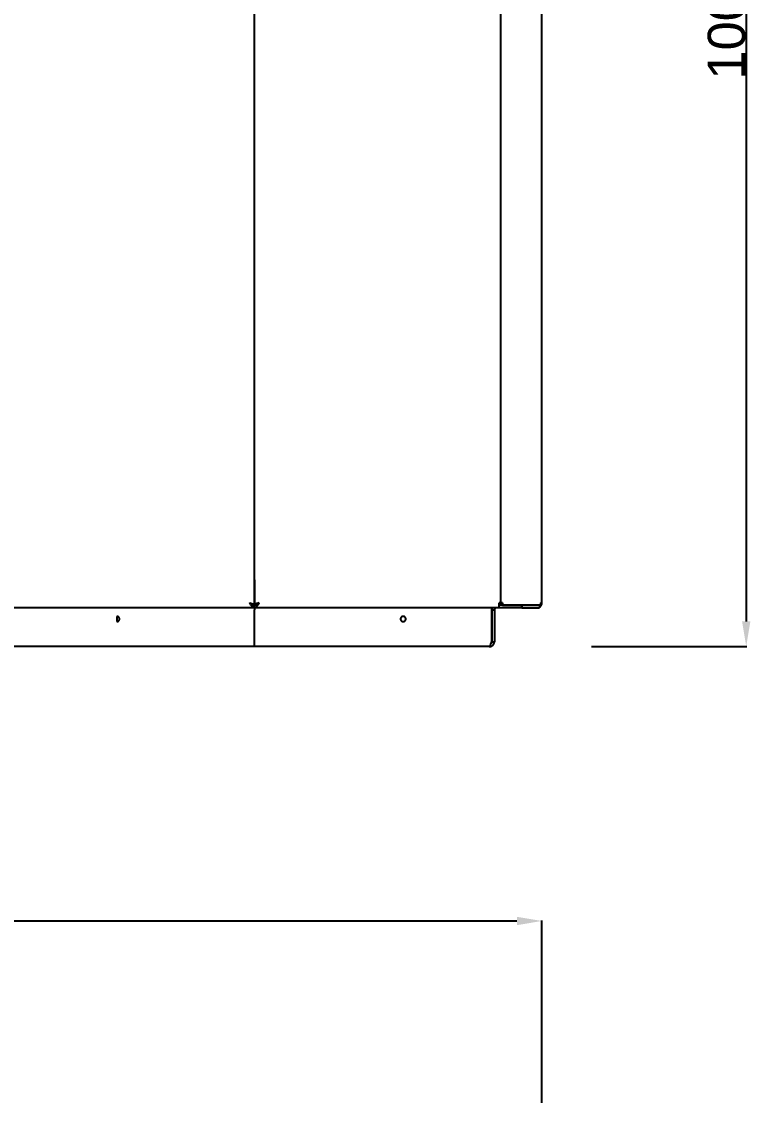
# Model space of a CAD drawing. Header units: millimetres. Extents: x -1421 to 3505, y -683 to 2759.
# Drawn here: x 1639 to 2223, y 1028 to 1894 of the extents above; entities that cross this region are included whole.
import ezdxf

# ---------------------------------------------------------------- set-up
doc = ezdxf.new("R2010")
doc.units = ezdxf.units.MM
doc.header["$MEASUREMENT"] = 0
doc.layers.add('Domyślny', color=7, linetype='Continuous', true_color=0x000000)
doc.layers.add('Utwórz2D linie widoczne', color=7, linetype='Continuous', true_color=0x000000)
doc.styles.add('Arial', font='arial.ttf')
doc.dimstyles.new('Domyślny', dxfattribs={"dimtxt": 30, "dimasz": 20, "dimexe": 0.5, "dimexo": 0.5, "dimgap": 0.25, "dimtad": 1, "dimtoh": 1, "dimdec": 0, "dimzin": 1, "dimdsep": 46, "dimtxsty": 'Arial', "dimcen": 0.5, "dimazin": 0, "dimtfac": 1, "dimtdec": 4, "dimtix": 1, "dimtmove": 1, "dimatfit": 3, "dimfxl": 0, "dimtolj": 1, "dimtzin": 1, "dimarcsym": 0})

# ---------------------------------------------------------------- blocks, each defined once
blk = doc.blocks.new('*D1')
at = {"layer": 'Defpoints', "color": 0}
for p in [(2055.63, 1174.26), (1055.63, 1028.4), (2055.63, 1028.4)]:
    blk.add_point(p, dxfattribs=at)
at = {"layer": 'Domyślny', "color": 0, "lineweight": -2}
for p, q in [((1055.63, 1028.9), (1055.63, 1174.76)), ((1075.63, 1174.26), (2035.63, 1174.26)), ((2055.63, 1028.9), (2055.63, 1174.76))]:
    blk.add_line(p, q, dxfattribs=at)
at = {"layer": 'Domyślny', "color": 0}
for points in [[(1075.63, 1177.59), (1075.63, 1170.92), (1055.63, 1174.26)], [(2035.63, 1170.92), (2035.63, 1177.59), (2055.63, 1174.26)]]:
    blk.add_solid(points, dxfattribs=at)
at = {"layer": 'Domyślny', "color": 0, "insert": (1555.63, 1189.82), "char_height": 30, "attachment_point": 5, "style": 'Arial'}
blk.add_mtext('\\A1;1000', dxfattribs=at)
blk = doc.blocks.new('*D3')
at = {"layer": 'Defpoints', "color": 0}
for p in [(2094.79, 2393.8), (2094.79, 1393.8), (2219.06, 1393.8)]:
    blk.add_point(p, dxfattribs=at)
at = {"layer": 'Domyślny', "color": 0, "lineweight": -2}
for p, q in [((2095.29, 2393.8), (2219.56, 2393.8)), ((2219.06, 2373.8), (2219.06, 1413.8)), ((2095.29, 1393.8), (2219.56, 1393.8))]:
    blk.add_line(p, q, dxfattribs=at)
at = {"layer": 'Domyślny', "color": 0}
for points in [[(2222.39, 2373.8), (2215.73, 2373.8), (2219.06, 2393.8)], [(2215.73, 1413.8), (2222.39, 1413.8), (2219.06, 1393.8)]]:
    blk.add_solid(points, dxfattribs=at)
at = {"layer": 'Domyślny', "color": 0, "insert": (2203.5, 1893.8), "char_height": 30, "attachment_point": 5, "rotation": 90, "style": 'Arial'}
blk.add_mtext('\\A1;1000', dxfattribs=at)

msp = doc.modelspace()

# ---------------------------------------------------------------- linework, layer by layer
at = {"layer": 'Domyślny'}
msp.add_line((2022.8, 1428.6), (2022.8, 2390), dxfattribs=at)
at = {"layer": 'Utwórz2D linie widoczne'}
for p, q in [((1825.63, 1793.8), (1825.63, 2335.8)), ((2055.63, 1793.8), (2055.63, 2335.8)), ((1825.63, 1427.12), (1825.63, 1793.8)), ((2055.63, 1428.6), (2055.63, 1793.8)), ((1825.63, 1447.05), (1825.63, 1427.12)), ((1822.81, 1427.1), (1821.83, 1428.6)), ((1822, 1428.52), (1821.83, 1428.6)), ((1821.83, 1428.6), (1823.69, 1428.11)), ((1822.17, 1428.44), (1822, 1428.52)), ((1822.33, 1428.35), (1822.17, 1428.44)), ((1822.49, 1428.25), (1822.33, 1428.35)), ((1822.65, 1428.15), (1822.49, 1428.25)), ((1822.8, 1428.05), (1822.65, 1428.15)), ((1822.95, 1427.94), (1822.8, 1428.05)), ((1823.1, 1427.82), (1822.95, 1427.94)), ((1823.24, 1427.7), (1823.1, 1427.82)), ((1823.38, 1427.58), (1823.24, 1427.7)), ((1823.51, 1427.45), (1823.38, 1427.58)), ((1823.69, 1428.11), (1823.99, 1428.02)), ((1823.99, 1428.02), (1824.3, 1427.92)), ((1824.3, 1427.92), (1824.53, 1427.84)), ((1824.53, 1427.84), (1824.77, 1427.76)), ((1824.77, 1427.76), (1824.86, 1427.72)), ((1824.86, 1427.72), (1824.96, 1427.68)), ((1824.96, 1427.68), (1825.05, 1427.63)), ((1825.05, 1427.63), (1825.14, 1427.59)), ((1825.14, 1427.59), (1825.22, 1427.55)), ((1825.22, 1427.55), (1825.25, 1427.53)), ((1825.25, 1427.53), (1825.29, 1427.51)), ((1825.29, 1427.51), (1825.32, 1427.49)), ((1825.32, 1427.49), (1825.35, 1427.47)), ((1825.35, 1427.47), (1825.39, 1427.44)), ((1825.9, 1427.47), (1825.87, 1427.44)), ((1825.94, 1427.49), (1825.9, 1427.47)), ((1825.97, 1427.51), (1825.94, 1427.49)), ((1826.01, 1427.53), (1825.97, 1427.51)), ((1826.04, 1427.55), (1826.01, 1427.53)), ((1826.11, 1427.59), (1826.04, 1427.55)), ((1826.21, 1427.63), (1826.11, 1427.59)), ((1826.3, 1427.68), (1826.21, 1427.63)), ((1826.4, 1427.72), (1826.3, 1427.68)), ((1826.49, 1427.76), (1826.4, 1427.72)), ((1826.73, 1427.84), (1826.49, 1427.76)), ((1826.96, 1427.92), (1826.73, 1427.84)), ((1827.27, 1428.02), (1826.96, 1427.92)), ((1827.57, 1428.11), (1827.27, 1428.02)), ((1829.43, 1428.6), (1827.57, 1428.11)), ((1827.97, 1427.58), (1827.75, 1427.45)), ((1827.88, 1427.58), (1827.75, 1427.45)), ((1828.02, 1427.7), (1827.88, 1427.58)), ((1828.19, 1427.72), (1827.97, 1427.58)), ((1828.16, 1427.82), (1828.02, 1427.7)), ((1828.31, 1427.94), (1828.16, 1427.82)), ((1828.46, 1427.9), (1828.19, 1427.72)), ((1828.46, 1428.05), (1828.31, 1427.94)), ((1828.61, 1428.15), (1828.46, 1428.05)), ((1828.72, 1428.08), (1828.46, 1427.9)), ((1828.48, 1427.15), (1829.43, 1428.6)), ((1828.77, 1428.25), (1828.61, 1428.15)), ((1829.43, 1428.6), (1828.72, 1428.08)), ((1828.93, 1428.35), (1828.77, 1428.25)), ((1829.09, 1428.44), (1828.93, 1428.35)), ((1829.26, 1428.52), (1829.09, 1428.44)), ((1829.43, 1428.6), (1829.26, 1428.52)), ((2024.21, 1428.6), (2021.53, 1428.6)), ((2021.53, 1424.8), (2021.53, 1428.6)), ((2022.63, 1427.1), (2022.63, 1428.6)), ((2022.8, 1426.9), (2022.8, 1428.6)), ((2024.21, 1428.6), (2024.21, 1426.9)), ((2054.51, 1428.6), (2054.51, 1426.9)), ((2054.51, 1428.6), (2055.62, 1428.6)), ((2055.45, 1427.45), (2055.48, 1427.57)), ((2055.48, 1427.57), (2055.52, 1427.7)), ((2055.52, 1427.7), (2055.55, 1427.83)), ((2055.55, 1427.83), (2055.57, 1427.95)), ((2055.57, 1427.95), (2055.59, 1428.08)), ((2055.59, 1428.08), (2055.61, 1428.21)), ((2055.61, 1428.21), (2055.62, 1428.34)), ((2055.62, 1428.47), (2055.63, 1428.6)), ((2055.62, 1428.34), (2055.62, 1428.47)), ((1715.63, 1424.8), (1555.63, 1424.8)), ((1825.57, 1424.8), (1715.63, 1424.8)), ((1822.81, 1427.1), (1823.14, 1426.65)), ((1823.33, 1426.38), (1823.14, 1426.65)), ((1823.54, 1426.13), (1823.33, 1426.38)), ((1823.51, 1427.45), (1823.63, 1427.37)), ((1823.76, 1425.88), (1823.54, 1426.13)), ((1823.63, 1427.37), (1823.75, 1427.31)), ((1823.75, 1427.31), (1823.88, 1427.24)), ((1823.76, 1425.88), (1823.87, 1425.77)), ((1823.87, 1425.77), (1823.98, 1425.65)), ((1823.88, 1427.24), (1824, 1427.18)), ((1823.98, 1425.65), (1824.09, 1425.55)), ((1824, 1427.18), (1824.13, 1427.13)), ((1824.09, 1425.55), (1824.2, 1425.44)), ((1824.13, 1427.13), (1824.26, 1427.07)), ((1824.28, 1425.37), (1824.2, 1425.44)), ((1824.21, 1427.1), (1825.63, 1427.1)), ((1824.26, 1427.07), (1824.39, 1427.03)), ((1824.36, 1425.31), (1824.28, 1425.37)), ((1824.45, 1425.24), (1824.36, 1425.31)), ((1824.39, 1427.03), (1824.53, 1426.98)), ((1824.53, 1425.18), (1824.45, 1425.24)), ((1824.53, 1426.98), (1824.66, 1426.94)), ((1824.62, 1425.13), (1824.53, 1425.18)), ((1824.71, 1425.07), (1824.62, 1425.13)), ((1824.66, 1426.94), (1824.8, 1426.91)), ((1824.71, 1425.07), (1824.77, 1425.04)), ((1824.77, 1425.04), (1824.83, 1425)), ((1824.8, 1426.91), (1824.93, 1426.88)), ((1824.83, 1425), (1824.89, 1424.97)), ((1824.89, 1424.97), (1824.96, 1424.95)), ((1824.93, 1426.88), (1825.07, 1426.86)), ((1824.96, 1424.95), (1825.02, 1424.92)), ((1825.02, 1424.92), (1825.09, 1424.89)), ((1825.07, 1426.86), (1825.21, 1426.83)), ((1825.09, 1424.89), (1825.15, 1424.87)), ((1825.21, 1424.86), (1825.15, 1424.87)), ((1825.21, 1426.83), (1825.35, 1426.82)), ((1825.26, 1424.84), (1825.21, 1424.86)), ((1825.31, 1424.83), (1825.26, 1424.84)), ((1825.36, 1424.82), (1825.31, 1424.83)), ((1825.35, 1426.82), (1825.49, 1426.81)), ((1825.42, 1424.81), (1825.36, 1424.82)), ((1825.39, 1427.44), (1825.42, 1427.42)), ((1825.42, 1427.42), (1825.44, 1427.4)), ((1825.47, 1424.81), (1825.42, 1424.81)), ((1825.44, 1427.4), (1825.47, 1427.38)), ((1825.47, 1427.38), (1825.48, 1427.37)), ((1825.52, 1424.8), (1825.47, 1424.81)), ((1825.48, 1427.37), (1825.49, 1427.36)), ((1825.49, 1427.36), (1825.5, 1427.35)), ((1825.49, 1426.81), (1825.63, 1426.8)), ((1825.5, 1427.35), (1825.52, 1427.33)), ((1825.52, 1427.33), (1825.52, 1427.33)), ((1825.52, 1427.33), (1825.53, 1427.32)), ((1825.58, 1424.8), (1825.52, 1424.8)), ((1825.53, 1427.32), (1825.54, 1427.31)), ((1825.54, 1427.31), (1825.55, 1427.3)), ((1825.55, 1427.3), (1825.56, 1427.29)), ((1825.56, 1427.29), (1825.56, 1427.28)), ((1825.56, 1427.28), (1825.57, 1427.27)), ((1825.57, 1427.27), (1825.58, 1427.26)), ((1825.58, 1427.26), (1825.58, 1427.25)), ((1825.58, 1427.25), (1825.59, 1427.24)), ((1825.63, 1424.8), (1825.58, 1424.8)), ((1825.59, 1427.24), (1825.59, 1427.23)), ((1825.59, 1427.23), (1825.6, 1427.22)), ((1825.6, 1427.22), (1825.6, 1427.21)), ((1825.6, 1427.21), (1825.6, 1427.21)), ((1825.6, 1427.21), (1825.61, 1427.2)), ((1825.61, 1427.2), (1825.61, 1427.2)), ((1825.61, 1427.2), (1825.61, 1427.19)), ((1825.61, 1427.19), (1825.61, 1427.19)), ((1825.61, 1427.19), (1825.62, 1427.18)), ((1825.62, 1427.18), (1825.62, 1427.17)), ((1825.62, 1427.17), (1825.62, 1427.17)), ((1825.62, 1427.17), (1825.62, 1427.17)), ((1825.62, 1427.17), (1825.62, 1427.16)), ((1825.62, 1427.16), (1825.62, 1427.16)), ((1825.62, 1427.16), (1825.62, 1427.15)), ((1825.62, 1427.15), (1825.62, 1427.15)), ((1825.62, 1427.15), (1825.63, 1427.14)), ((1825.64, 1427.16), (1825.63, 1427.15)), ((1825.63, 1427.15), (1825.63, 1427.15)), ((1825.63, 1427.15), (1825.63, 1427.14)), ((1825.63, 1427.14), (1825.63, 1427.14)), ((1825.63, 1427.14), (1825.63, 1427.13)), ((1825.63, 1427.14), (1825.63, 1427.14)), ((1825.63, 1427.14), (1825.63, 1427.13)), ((1825.63, 1427.13), (1825.63, 1427.13)), ((1825.63, 1427.13), (1825.63, 1427.12)), ((1825.63, 1427.13), (1825.63, 1427.13)), ((1825.63, 1427.13), (1825.63, 1427.12)), ((1825.63, 1427.12), (1825.63, 1427.12)), ((1825.63, 1427.12), (1825.63, 1427.11)), ((1825.63, 1427.12), (1825.63, 1427.12)), ((1825.63, 1427.12), (1825.63, 1427.11)), ((1825.63, 1427.11), (1825.63, 1427.11)), ((1825.63, 1427.11), (1825.63, 1427.1)), ((1825.63, 1427.11), (1825.63, 1427.11)), ((1825.63, 1427.11), (1825.63, 1427.1)), ((1827.05, 1427.1), (1825.63, 1427.1)), ((1825.63, 1427.1), (1825.63, 1427.1)), ((1825.63, 1427.1), (1825.63, 1427.1)), ((1825.63, 1424.8), (1825.63, 1426.8)), ((1825.73, 1426.8), (1825.63, 1426.8)), ((1825.63, 1424.8), (1825.68, 1424.8)), ((1825.63, 1424.8), (1825.63, 1423)), ((1825.63, 1397.6), (1825.63, 1423)), ((1825.65, 1427.19), (1825.64, 1427.19)), ((1825.64, 1427.19), (1825.64, 1427.18)), ((1825.64, 1427.18), (1825.64, 1427.17)), ((1825.64, 1427.17), (1825.64, 1427.17)), ((1825.64, 1427.17), (1825.64, 1427.17)), ((1825.64, 1427.17), (1825.64, 1427.16)), ((1825.64, 1427.16), (1825.64, 1427.16)), ((1825.66, 1427.21), (1825.65, 1427.21)), ((1825.65, 1427.21), (1825.65, 1427.2)), ((1825.65, 1427.2), (1825.65, 1427.2)), ((1825.65, 1427.2), (1825.65, 1427.19)), ((1825.67, 1427.24), (1825.66, 1427.23)), ((1825.66, 1427.23), (1825.66, 1427.22)), ((1825.66, 1427.22), (1825.66, 1427.21)), ((1825.68, 1427.25), (1825.67, 1427.24)), ((1825.69, 1427.27), (1825.68, 1427.26)), ((1825.68, 1427.26), (1825.68, 1427.25)), ((1825.68, 1424.8), (1825.74, 1424.8)), ((1825.7, 1427.28), (1825.69, 1427.27)), ((2021.53, 1424.8), (1825.69, 1424.8)), ((1825.71, 1427.3), (1825.7, 1427.29)), ((1825.7, 1427.29), (1825.7, 1427.28)), ((1825.72, 1427.31), (1825.71, 1427.3)), ((1825.73, 1427.32), (1825.72, 1427.31)), ((1825.74, 1427.33), (1825.73, 1427.33)), ((1825.73, 1427.33), (1825.73, 1427.32)), ((1825.83, 1426.81), (1825.73, 1426.8)), ((1825.75, 1427.35), (1825.74, 1427.33)), ((1825.74, 1424.8), (1825.79, 1424.81)), ((1825.77, 1427.36), (1825.75, 1427.35)), ((1825.78, 1427.37), (1825.77, 1427.36)), ((1825.79, 1427.38), (1825.78, 1427.37)), ((1825.81, 1427.4), (1825.79, 1427.38)), ((1825.79, 1424.81), (1825.84, 1424.81)), ((1825.84, 1427.42), (1825.81, 1427.4)), ((1825.93, 1426.81), (1825.83, 1426.81)), ((1825.87, 1427.44), (1825.84, 1427.42)), ((1825.84, 1424.81), (1825.9, 1424.82)), ((1825.9, 1424.82), (1825.95, 1424.83)), ((1826.04, 1426.83), (1825.93, 1426.81)), ((1825.95, 1424.83), (1826, 1424.84)), ((1826, 1424.84), (1826.05, 1424.86)), ((1826.14, 1426.84), (1826.04, 1426.83)), ((1826.05, 1424.86), (1826.1, 1424.87)), ((1826.1, 1424.87), (1826.17, 1424.9)), ((1826.24, 1426.86), (1826.14, 1426.84)), ((1826.17, 1424.9), (1826.24, 1424.92)), ((1826.34, 1426.88), (1826.24, 1426.86)), ((1826.24, 1424.92), (1826.31, 1424.95)), ((1826.31, 1424.95), (1826.38, 1424.98)), ((1826.44, 1426.9), (1826.34, 1426.88)), ((1826.38, 1424.98), (1826.45, 1425.02)), ((1826.55, 1426.93), (1826.44, 1426.9)), ((1826.45, 1425.02), (1826.51, 1425.05)), ((1826.51, 1425.05), (1826.58, 1425.09)), ((1826.66, 1426.96), (1826.55, 1426.93)), ((1826.58, 1425.09), (1826.66, 1425.14)), ((1826.76, 1426.99), (1826.66, 1426.96)), ((1826.66, 1425.14), (1826.74, 1425.2)), ((1826.74, 1425.2), (1826.82, 1425.25)), ((1826.87, 1427.03), (1826.76, 1426.99)), ((1826.82, 1425.25), (1826.9, 1425.31)), ((1826.98, 1427.07), (1826.87, 1427.03)), ((1826.9, 1425.31), (1826.98, 1425.38)), ((1827.08, 1427.12), (1826.98, 1427.07)), ((1826.98, 1425.38), (1827.05, 1425.44)), ((1827.05, 1425.44), (1827.18, 1425.55)), ((1827.19, 1427.16), (1827.08, 1427.12)), ((1827.18, 1425.55), (1827.3, 1425.67)), ((1827.29, 1427.21), (1827.19, 1427.16)), ((1827.41, 1427.27), (1827.29, 1427.21)), ((1827.3, 1425.67), (1827.42, 1425.79)), ((1827.52, 1427.32), (1827.41, 1427.27)), ((1827.42, 1425.79), (1827.53, 1425.91)), ((1827.64, 1427.39), (1827.52, 1427.32)), ((1827.53, 1425.91), (1827.73, 1426.15)), ((1827.75, 1427.45), (1827.64, 1427.39)), ((1827.73, 1426.15), (1827.93, 1426.39)), ((1827.93, 1426.39), (1828.12, 1426.65)), ((1828.12, 1426.65), (1828.3, 1426.89)), ((1828.3, 1426.89), (1828.48, 1427.15)), ((2015.34, 1424.8), (2015.34, 1423)), ((2015.34, 1423), (2015.41, 1423)), ((2015.41, 1423), (2015.41, 1397.6)), ((2015.63, 1423.25), (2015.64, 1423.37)), ((2015.63, 1423.12), (2015.63, 1423.25)), ((2015.63, 1423), (2015.63, 1423.12)), ((2015.63, 1423), (2015.63, 1397.6)), ((2015.63, 1423), (2017.63, 1423)), ((2015.64, 1423.37), (2015.66, 1423.5)), ((2015.66, 1423.5), (2015.68, 1423.62)), ((2015.68, 1423.62), (2015.7, 1423.74)), ((2015.7, 1423.74), (2015.73, 1423.87)), ((2015.73, 1423.87), (2015.76, 1423.99)), ((2015.76, 1423.99), (2015.79, 1424.11)), ((2015.79, 1424.11), (2015.83, 1424.23)), ((2015.83, 1424.23), (2015.87, 1424.35)), ((2015.87, 1424.35), (2015.92, 1424.46)), ((2015.92, 1424.46), (2015.97, 1424.58)), ((2015.97, 1424.58), (2016.02, 1424.69)), ((2016.02, 1424.69), (2016.08, 1424.8)), ((2017.64, 1423.18), (2017.63, 1423.12)), ((2017.63, 1423.12), (2017.63, 1423.06)), ((2017.63, 1423.06), (2017.63, 1423)), ((2017.63, 1423), (2017.63, 1397.6)), ((2017.65, 1423.31), (2017.64, 1423.24)), ((2017.64, 1423.24), (2017.64, 1423.18)), ((2017.66, 1423.37), (2017.65, 1423.31)), ((2017.68, 1423.43), (2017.66, 1423.37)), ((2017.69, 1423.49), (2017.68, 1423.43)), ((2017.71, 1423.54), (2017.69, 1423.49)), ((2017.73, 1423.6), (2017.71, 1423.54)), ((2017.75, 1423.66), (2017.73, 1423.6)), ((2017.77, 1423.72), (2017.75, 1423.66)), ((2017.8, 1423.77), (2017.77, 1423.72)), ((2017.83, 1423.83), (2017.8, 1423.77)), ((2017.86, 1423.88), (2017.83, 1423.83)), ((2017.89, 1423.93), (2017.86, 1423.88)), ((2017.92, 1423.99), (2017.89, 1423.93)), ((2017.96, 1424.04), (2017.92, 1423.99)), ((2017.99, 1424.09), (2017.96, 1424.04)), ((2018.03, 1424.14), (2017.99, 1424.09)), ((2018.07, 1424.18), (2018.03, 1424.14)), ((2018.11, 1424.23), (2018.07, 1424.18)), ((2018.15, 1424.27), (2018.11, 1424.23)), ((2018.2, 1424.32), (2018.15, 1424.27)), ((2018.24, 1424.36), (2018.2, 1424.32)), ((2018.29, 1424.4), (2018.24, 1424.36)), ((2018.34, 1424.43), (2018.29, 1424.4)), ((2018.39, 1424.47), (2018.34, 1424.43)), ((2018.44, 1424.5), (2018.39, 1424.47)), ((2018.49, 1424.54), (2018.44, 1424.5)), ((2018.54, 1424.57), (2018.49, 1424.54)), ((2018.6, 1424.6), (2018.54, 1424.57)), ((2018.65, 1424.63), (2018.6, 1424.6)), ((2018.71, 1424.65), (2018.65, 1424.63)), ((2018.77, 1424.67), (2018.71, 1424.65)), ((2018.82, 1424.7), (2018.77, 1424.67)), ((2018.88, 1424.72), (2018.82, 1424.7)), ((2018.94, 1424.73), (2018.88, 1424.72)), ((2019, 1424.75), (2018.94, 1424.73)), ((2019.06, 1424.76), (2019, 1424.75)), ((2019.12, 1424.77), (2019.06, 1424.76)), ((2019.18, 1424.78), (2019.12, 1424.77)), ((2019.24, 1424.79), (2019.18, 1424.78)), ((2019.3, 1424.8), (2019.24, 1424.79)), ((2019.36, 1424.8), (2019.3, 1424.8)), ((2019.43, 1424.8), (2019.36, 1424.8)), ((2022.63, 1427.1), (2021.53, 1427.1)), ((2022.8, 1426.8), (2021.53, 1426.8)), ((2022.8, 1424.8), (2021.53, 1424.8)), ((2022.8, 1427.1), (2022.63, 1427.1)), ((2024.21, 1426.9), (2022.8, 1426.9)), ((2025.63, 1426.8), (2022.8, 1426.8)), ((2025.63, 1424.8), (2022.8, 1424.8)), ((2024.21, 1426.9), (2039.36, 1426.9)), ((2039.22, 1426.8), (2025.63, 1426.8)), ((2039.22, 1424.8), (2025.63, 1424.8)), ((2039.22, 1426.8), (2039.22, 1424.8)), ((2039.22, 1426.8), (2039.5, 1426.8)), ((2039.5, 1424.8), (2039.22, 1424.8)), ((2054.51, 1426.9), (2039.36, 1426.9)), ((2039.5, 1426.8), (2039.5, 1424.8)), ((2039.5, 1426.8), (2053.1, 1426.8)), ((2039.5, 1424.8), (2053.1, 1424.8)), ((2051.89, 1426.8), (2051.83, 1426.8)), ((2051.95, 1426.8), (2051.89, 1426.8)), ((2052.01, 1426.81), (2051.95, 1426.8)), ((2052.07, 1426.82), (2052.01, 1426.81)), ((2052.13, 1426.82), (2052.07, 1426.82)), ((2052.19, 1426.84), (2052.13, 1426.82)), ((2052.24, 1426.85), (2052.19, 1426.84)), ((2052.3, 1426.86), (2052.24, 1426.85)), ((2052.36, 1426.88), (2052.3, 1426.86)), ((2052.42, 1426.9), (2052.36, 1426.88)), ((2053.1, 1426.8), (2053.68, 1426.8)), ((2053.1, 1424.8), (2053.68, 1424.8)), ((2053.68, 1426.8), (2053.68, 1424.8)), ((2053.68, 1425.29), (2053.8, 1425.35)), ((2053.8, 1425.35), (2053.91, 1425.42)), ((2053.91, 1425.42), (2054.01, 1425.49)), ((2054.01, 1425.49), (2054.12, 1425.57)), ((2054.12, 1425.57), (2054.22, 1425.65)), ((2054.22, 1425.65), (2054.32, 1425.73)), ((2054.32, 1425.73), (2054.42, 1425.82)), ((2054.42, 1425.82), (2054.51, 1425.91)), ((2054.51, 1425.91), (2054.6, 1426)), ((2054.6, 1426), (2054.69, 1426.1)), ((2054.69, 1426.1), (2054.77, 1426.2)), ((2054.77, 1426.2), (2054.85, 1426.3)), ((2054.85, 1426.3), (2054.93, 1426.41)), ((2054.93, 1426.41), (2055, 1426.51)), ((2055, 1426.51), (2055.07, 1426.62)), ((2055.07, 1426.62), (2055.14, 1426.74)), ((2055.14, 1426.74), (2055.2, 1426.85)), ((2055.2, 1426.85), (2055.26, 1426.97)), ((2055.26, 1426.97), (2055.31, 1427.08)), ((2055.31, 1427.08), (2055.36, 1427.2)), ((2055.36, 1427.2), (2055.41, 1427.33)), ((2055.41, 1427.33), (2055.45, 1427.45)), ((1715.63, 1417.9), (1715.63, 1413.7)), ((1715.7, 1417.9), (1715.63, 1417.9)), ((1715.63, 1413.7), (1715.7, 1413.7)), ((1715.77, 1417.89), (1715.7, 1417.9)), ((1715.7, 1413.7), (1715.77, 1413.7)), ((1715.84, 1417.89), (1715.77, 1417.89)), ((1715.77, 1413.7), (1715.84, 1413.71)), ((1715.92, 1417.88), (1715.84, 1417.89)), ((1715.84, 1413.71), (1715.92, 1413.72)), ((1715.99, 1417.87), (1715.92, 1417.88)), ((1715.92, 1413.72), (1715.99, 1413.73)), ((1716.06, 1417.86), (1715.99, 1417.87)), ((1715.99, 1413.73), (1716.06, 1413.74)), ((1716.13, 1417.84), (1716.06, 1417.86)), ((1716.06, 1413.74), (1716.13, 1413.76)), ((1716.2, 1417.82), (1716.13, 1417.84)), ((1716.13, 1413.76), (1716.2, 1413.78)), ((1716.26, 1417.8), (1716.2, 1417.82)), ((1716.2, 1413.78), (1716.26, 1413.8)), ((1716.33, 1417.78), (1716.26, 1417.8)), ((1716.26, 1413.8), (1716.33, 1413.82)), ((1716.4, 1417.75), (1716.33, 1417.78)), ((1716.33, 1413.82), (1716.4, 1413.85)), ((1716.47, 1417.73), (1716.4, 1417.75)), ((1716.4, 1413.85), (1716.47, 1413.87)), ((1716.53, 1417.7), (1716.47, 1417.73)), ((1716.47, 1413.87), (1716.53, 1413.9)), ((1716.6, 1417.66), (1716.53, 1417.7)), ((1716.53, 1413.9), (1716.6, 1413.94)), ((1716.66, 1417.63), (1716.6, 1417.66)), ((1716.6, 1413.94), (1716.66, 1413.97)), ((1716.72, 1417.59), (1716.66, 1417.63)), ((1716.66, 1413.97), (1716.72, 1414.01)), ((1716.78, 1417.56), (1716.72, 1417.59)), ((1716.72, 1414.01), (1716.78, 1414.04)), ((1716.84, 1417.52), (1716.78, 1417.56)), ((1716.78, 1414.04), (1716.84, 1414.08)), ((1716.9, 1417.47), (1716.84, 1417.52)), ((1716.84, 1414.08), (1716.9, 1414.13)), ((1716.95, 1417.43), (1716.9, 1417.47)), ((1716.9, 1414.13), (1716.95, 1414.17)), ((1717.01, 1417.38), (1716.95, 1417.43)), ((1716.95, 1414.17), (1717.01, 1414.22)), ((1717.06, 1417.33), (1717.01, 1417.38)), ((1717.01, 1414.22), (1717.06, 1414.26)), ((1717.11, 1417.28), (1717.06, 1417.33)), ((1717.06, 1414.26), (1717.11, 1414.31)), ((1717.16, 1417.23), (1717.11, 1417.28)), ((1717.11, 1414.31), (1717.16, 1414.37)), ((1717.21, 1417.18), (1717.16, 1417.23)), ((1717.16, 1414.37), (1717.21, 1414.42)), ((1717.26, 1417.13), (1717.21, 1417.18)), ((1717.21, 1414.42), (1717.26, 1414.47)), ((1717.3, 1417.07), (1717.26, 1417.13)), ((1717.26, 1414.47), (1717.3, 1414.53)), ((1717.34, 1417.01), (1717.3, 1417.07)), ((1717.3, 1414.53), (1717.34, 1414.59)), ((1717.39, 1416.95), (1717.34, 1417.01)), ((1717.34, 1414.59), (1717.39, 1414.65)), ((1717.42, 1416.89), (1717.39, 1416.95)), ((1717.39, 1414.65), (1717.42, 1414.71)), ((1717.46, 1416.83), (1717.42, 1416.89)), ((1717.42, 1414.71), (1717.46, 1414.77)), ((1717.49, 1416.77), (1717.46, 1416.83)), ((1717.46, 1414.77), (1717.49, 1414.83)), ((1717.53, 1416.7), (1717.49, 1416.77)), ((1717.49, 1414.83), (1717.53, 1414.9)), ((1717.56, 1416.64), (1717.53, 1416.7)), ((1717.53, 1414.9), (1717.56, 1414.96)), ((1717.58, 1416.57), (1717.56, 1416.64)), ((1717.56, 1414.96), (1717.58, 1415.03)), ((1717.61, 1416.5), (1717.58, 1416.57)), ((1717.58, 1415.03), (1717.61, 1415.1)), ((1717.63, 1416.44), (1717.61, 1416.5)), ((1717.61, 1415.1), (1717.63, 1415.16)), ((1717.65, 1416.37), (1717.63, 1416.44)), ((1717.63, 1415.16), (1717.65, 1415.23)), ((1717.67, 1416.3), (1717.65, 1416.37)), ((1717.65, 1415.23), (1717.67, 1415.3)), ((1717.69, 1416.23), (1717.67, 1416.3)), ((1717.67, 1415.3), (1717.69, 1415.37)), ((1717.7, 1416.16), (1717.69, 1416.23)), ((1717.69, 1415.37), (1717.7, 1415.44)), ((1717.71, 1416.09), (1717.7, 1416.16)), ((1717.7, 1415.44), (1717.71, 1415.51)), ((1717.72, 1416.01), (1717.71, 1416.09)), ((1717.71, 1415.51), (1717.72, 1415.58)), ((1717.72, 1415.94), (1717.72, 1416.01)), ((1717.73, 1415.87), (1717.72, 1415.94)), ((1717.72, 1415.66), (1717.73, 1415.73)), ((1717.72, 1415.58), (1717.72, 1415.66)), ((1717.73, 1415.8), (1717.73, 1415.87)), ((1717.73, 1415.73), (1717.73, 1415.8)), ((1942.54, 1416.02), (1942.53, 1415.94)), ((1942.53, 1415.94), (1942.53, 1415.87)), ((1942.53, 1415.87), (1942.53, 1415.8)), ((1942.53, 1415.8), (1942.53, 1415.73)), ((1942.53, 1415.73), (1942.53, 1415.65)), ((1942.53, 1415.65), (1942.54, 1415.58)), ((1942.55, 1416.09), (1942.54, 1416.02)), ((1942.54, 1415.58), (1942.55, 1415.51)), ((1942.56, 1416.16), (1942.55, 1416.09)), ((1942.55, 1415.51), (1942.56, 1415.44)), ((1942.57, 1416.23), (1942.56, 1416.16)), ((1942.56, 1415.44), (1942.57, 1415.37)), ((1942.59, 1416.3), (1942.57, 1416.23)), ((1942.57, 1415.37), (1942.59, 1415.3)), ((1942.61, 1416.37), (1942.59, 1416.3)), ((1942.59, 1415.3), (1942.61, 1415.23)), ((1942.63, 1416.44), (1942.61, 1416.37)), ((1942.61, 1415.23), (1942.63, 1415.16)), ((1942.65, 1416.51), (1942.63, 1416.44)), ((1942.63, 1415.16), (1942.65, 1415.09)), ((1942.68, 1416.58), (1942.65, 1416.51)), ((1942.65, 1415.09), (1942.68, 1415.02)), ((1942.71, 1416.65), (1942.68, 1416.58)), ((1942.68, 1415.02), (1942.71, 1414.95)), ((1942.74, 1416.71), (1942.71, 1416.65)), ((1942.71, 1414.95), (1942.74, 1414.89)), ((1942.77, 1416.78), (1942.74, 1416.71)), ((1942.74, 1414.89), (1942.77, 1414.82)), ((1942.8, 1416.84), (1942.77, 1416.78)), ((1942.77, 1414.82), (1942.8, 1414.76)), ((1942.84, 1416.9), (1942.8, 1416.84)), ((1942.8, 1414.76), (1942.84, 1414.7)), ((1942.88, 1416.96), (1942.84, 1416.9)), ((1942.84, 1414.7), (1942.88, 1414.64)), ((1942.92, 1417.02), (1942.88, 1416.96)), ((1942.88, 1414.64), (1942.92, 1414.58)), ((1942.96, 1417.08), (1942.92, 1417.02)), ((1942.92, 1414.58), (1942.96, 1414.52)), ((1943.01, 1417.14), (1942.96, 1417.08)), ((1942.96, 1414.52), (1943.01, 1414.46)), ((1943.06, 1417.19), (1943.01, 1417.14)), ((1943.01, 1414.46), (1943.06, 1414.41)), ((1943.11, 1417.25), (1943.06, 1417.19)), ((1943.06, 1414.41), (1943.11, 1414.35)), ((1943.16, 1417.3), (1943.11, 1417.25)), ((1943.11, 1414.35), (1943.16, 1414.3)), ((1943.21, 1417.35), (1943.16, 1417.3)), ((1943.16, 1414.3), (1943.21, 1414.25)), ((1943.26, 1417.4), (1943.21, 1417.35)), ((1943.21, 1414.25), (1943.26, 1414.2)), ((1943.32, 1417.44), (1943.26, 1417.4)), ((1943.26, 1414.2), (1943.32, 1414.16)), ((1943.38, 1417.49), (1943.32, 1417.44)), ((1943.32, 1414.16), (1943.38, 1414.11)), ((1943.44, 1417.53), (1943.38, 1417.49)), ((1943.38, 1414.11), (1943.44, 1414.07)), ((1943.5, 1417.57), (1943.44, 1417.53)), ((1943.44, 1414.07), (1943.5, 1414.03)), ((1943.56, 1417.61), (1943.5, 1417.57)), ((1943.5, 1414.03), (1943.56, 1413.99)), ((1943.62, 1417.64), (1943.56, 1417.61)), ((1943.56, 1413.99), (1943.62, 1413.96)), ((1943.69, 1417.68), (1943.62, 1417.64)), ((1943.62, 1413.96), (1943.69, 1413.92)), ((1943.75, 1417.71), (1943.69, 1417.68)), ((1943.69, 1413.92), (1943.75, 1413.89)), ((1943.82, 1417.74), (1943.75, 1417.71)), ((1943.75, 1413.89), (1943.82, 1413.86)), ((1943.88, 1417.76), (1943.82, 1417.74)), ((1943.82, 1413.86), (1943.88, 1413.84)), ((1943.95, 1417.79), (1943.88, 1417.76)), ((1943.88, 1413.84), (1943.95, 1413.81)), ((1944.02, 1417.81), (1943.95, 1417.79)), ((1943.95, 1413.81), (1944.02, 1413.79)), ((1944.09, 1417.83), (1944.02, 1417.81)), ((1944.02, 1413.79), (1944.09, 1413.77)), ((1944.16, 1417.85), (1944.09, 1417.83)), ((1944.09, 1413.77), (1944.16, 1413.75)), ((1944.23, 1417.86), (1944.16, 1417.85)), ((1944.16, 1413.75), (1944.23, 1413.74)), ((1944.3, 1417.87), (1944.23, 1417.86)), ((1944.23, 1413.74), (1944.3, 1413.73)), ((1944.38, 1417.88), (1944.3, 1417.87)), ((1944.3, 1413.73), (1944.38, 1413.72)), ((1944.45, 1417.89), (1944.38, 1417.88)), ((1944.38, 1413.72), (1944.45, 1413.71)), ((1944.52, 1417.9), (1944.45, 1417.89)), ((1944.45, 1413.71), (1944.52, 1413.7)), ((1944.59, 1417.9), (1944.52, 1417.9)), ((1944.52, 1413.7), (1944.59, 1413.7)), ((1944.67, 1417.9), (1944.59, 1417.9)), ((1944.59, 1413.7), (1944.67, 1413.7)), ((1944.74, 1417.9), (1944.67, 1417.9)), ((1944.67, 1413.7), (1944.74, 1413.7)), ((1944.81, 1417.89), (1944.74, 1417.9)), ((1944.74, 1413.7), (1944.81, 1413.71)), ((1944.88, 1417.88), (1944.81, 1417.89)), ((1944.81, 1413.71), (1944.88, 1413.72)), ((1944.95, 1417.87), (1944.88, 1417.88)), ((1944.88, 1413.72), (1944.95, 1413.73)), ((1945.03, 1417.86), (1944.95, 1417.87)), ((1944.95, 1413.73), (1945.03, 1413.74)), ((1945.1, 1417.85), (1945.03, 1417.86)), ((1945.03, 1413.74), (1945.1, 1413.75)), ((1945.17, 1417.83), (1945.1, 1417.85)), ((1945.1, 1413.75), (1945.17, 1413.77)), ((1945.24, 1417.81), (1945.17, 1417.83)), ((1945.17, 1413.77), (1945.24, 1413.79)), ((1945.28, 1417.8), (1945.21, 1417.82)), ((1945.21, 1413.78), (1945.28, 1413.8)), ((1945.31, 1417.79), (1945.24, 1417.81)), ((1945.24, 1413.79), (1945.31, 1413.81)), ((1945.35, 1417.77), (1945.28, 1417.8)), ((1945.28, 1413.8), (1945.35, 1413.83)), ((1945.37, 1417.76), (1945.31, 1417.79)), ((1945.31, 1413.81), (1945.37, 1413.84)), ((1945.41, 1417.75), (1945.35, 1417.77)), ((1945.35, 1413.83), (1945.41, 1413.85)), ((1945.44, 1417.74), (1945.37, 1417.76)), ((1945.37, 1413.84), (1945.44, 1413.86)), ((1945.48, 1417.72), (1945.41, 1417.75)), ((1945.41, 1413.85), (1945.48, 1413.88)), ((1945.51, 1417.71), (1945.44, 1417.74)), ((1945.44, 1413.86), (1945.51, 1413.89)), ((1945.55, 1417.69), (1945.48, 1417.72)), ((1945.48, 1413.88), (1945.55, 1413.91)), ((1945.57, 1417.68), (1945.51, 1417.71)), ((1945.51, 1413.89), (1945.57, 1413.92)), ((1945.61, 1417.65), (1945.55, 1417.69)), ((1945.55, 1413.91), (1945.61, 1413.95)), ((1945.64, 1417.64), (1945.57, 1417.68)), ((1945.57, 1413.92), (1945.64, 1413.96)), ((1945.68, 1417.62), (1945.61, 1417.65)), ((1945.61, 1413.95), (1945.68, 1413.98)), ((1945.7, 1417.61), (1945.64, 1417.64)), ((1945.64, 1413.96), (1945.7, 1413.99)), ((1945.74, 1417.58), (1945.68, 1417.62)), ((1945.68, 1413.98), (1945.74, 1414.02)), ((1945.76, 1417.57), (1945.7, 1417.61)), ((1945.7, 1413.99), (1945.76, 1414.03)), ((1945.8, 1417.54), (1945.74, 1417.58)), ((1945.74, 1414.02), (1945.8, 1414.06)), ((1945.82, 1417.53), (1945.76, 1417.57)), ((1945.76, 1414.03), (1945.82, 1414.07)), ((1945.86, 1417.5), (1945.8, 1417.54)), ((1945.8, 1414.06), (1945.86, 1414.1)), ((1945.88, 1417.49), (1945.82, 1417.53)), ((1945.82, 1414.07), (1945.88, 1414.11)), ((1945.92, 1417.45), (1945.86, 1417.5)), ((1945.86, 1414.1), (1945.92, 1414.15)), ((1945.94, 1417.44), (1945.88, 1417.49)), ((1945.88, 1414.11), (1945.94, 1414.16)), ((1945.98, 1417.41), (1945.92, 1417.45)), ((1945.92, 1414.15), (1945.98, 1414.19)), ((1945.99, 1417.4), (1945.94, 1417.44)), ((1945.94, 1414.16), (1945.99, 1414.2)), ((1946.03, 1417.36), (1945.98, 1417.41)), ((1945.98, 1414.19), (1946.03, 1414.24)), ((1946.05, 1417.35), (1945.99, 1417.4)), ((1945.99, 1414.2), (1946.05, 1414.25)), ((1946.08, 1417.31), (1946.03, 1417.36)), ((1946.03, 1414.24), (1946.08, 1414.29)), ((1946.1, 1417.3), (1946.05, 1417.35)), ((1946.05, 1414.25), (1946.1, 1414.3)), ((1946.14, 1417.26), (1946.08, 1417.31)), ((1946.08, 1414.29), (1946.14, 1414.34)), ((1946.15, 1417.25), (1946.1, 1417.3)), ((1946.1, 1414.3), (1946.15, 1414.35)), ((1946.19, 1417.2), (1946.14, 1417.26)), ((1946.14, 1414.34), (1946.19, 1414.4)), ((1946.2, 1417.19), (1946.15, 1417.25)), ((1946.15, 1414.35), (1946.2, 1414.41)), ((1946.23, 1417.15), (1946.19, 1417.2)), ((1946.19, 1414.4), (1946.23, 1414.45)), ((1946.25, 1417.14), (1946.2, 1417.19)), ((1946.2, 1414.41), (1946.25, 1414.46)), ((1946.28, 1417.09), (1946.23, 1417.15)), ((1946.23, 1414.45), (1946.28, 1414.51)), ((1946.29, 1417.08), (1946.25, 1417.14)), ((1946.25, 1414.46), (1946.29, 1414.52)), ((1946.32, 1417.03), (1946.28, 1417.09)), ((1946.28, 1414.51), (1946.32, 1414.57)), ((1946.34, 1417.02), (1946.29, 1417.08)), ((1946.29, 1414.52), (1946.34, 1414.58)), ((1946.37, 1416.97), (1946.32, 1417.03)), ((1946.32, 1414.57), (1946.37, 1414.63)), ((1946.38, 1416.96), (1946.34, 1417.02)), ((1946.34, 1414.58), (1946.38, 1414.64)), ((1946.41, 1416.91), (1946.37, 1416.97)), ((1946.37, 1414.63), (1946.41, 1414.69)), ((1946.42, 1416.9), (1946.38, 1416.96)), ((1946.38, 1414.64), (1946.42, 1414.7)), ((1946.44, 1416.85), (1946.41, 1416.91)), ((1946.41, 1414.69), (1946.44, 1414.75)), ((1946.45, 1416.84), (1946.42, 1416.9)), ((1946.42, 1414.7), (1946.45, 1414.76)), ((1946.48, 1416.78), (1946.44, 1416.85)), ((1946.44, 1414.75), (1946.48, 1414.82)), ((1946.49, 1416.78), (1946.45, 1416.84)), ((1946.45, 1414.76), (1946.49, 1414.82)), ((1946.51, 1416.72), (1946.48, 1416.78)), ((1946.48, 1414.82), (1946.51, 1414.88)), ((1946.52, 1416.71), (1946.49, 1416.78)), ((1946.49, 1414.82), (1946.52, 1414.89)), ((1946.54, 1416.65), (1946.51, 1416.72)), ((1946.51, 1414.88), (1946.54, 1414.95)), ((1946.55, 1416.65), (1946.52, 1416.71)), ((1946.52, 1414.89), (1946.55, 1414.95)), ((1946.57, 1416.59), (1946.54, 1416.65)), ((1946.54, 1414.95), (1946.57, 1415.01)), ((1946.58, 1416.58), (1946.55, 1416.65)), ((1946.55, 1414.95), (1946.58, 1415.02)), ((1946.6, 1416.52), (1946.57, 1416.59)), ((1946.57, 1415.01), (1946.6, 1415.08)), ((1946.61, 1416.51), (1946.58, 1416.58)), ((1946.58, 1415.02), (1946.61, 1415.09)), ((1946.62, 1416.45), (1946.6, 1416.52)), ((1946.6, 1415.08), (1946.62, 1415.15)), ((1946.63, 1416.44), (1946.61, 1416.51)), ((1946.61, 1415.09), (1946.63, 1415.16)), ((1946.64, 1416.38), (1946.62, 1416.45)), ((1946.62, 1415.15), (1946.64, 1415.22)), ((1946.65, 1416.37), (1946.63, 1416.44)), ((1946.63, 1415.16), (1946.65, 1415.23)), ((1946.66, 1416.31), (1946.64, 1416.38)), ((1946.64, 1415.22), (1946.66, 1415.29)), ((1946.67, 1416.3), (1946.65, 1416.37)), ((1946.65, 1415.23), (1946.67, 1415.3)), ((1946.68, 1416.24), (1946.66, 1416.31)), ((1946.66, 1415.29), (1946.68, 1415.36)), ((1946.68, 1416.23), (1946.67, 1416.3)), ((1946.67, 1415.3), (1946.68, 1415.37)), ((1946.69, 1416.16), (1946.68, 1416.24)), ((1946.7, 1416.16), (1946.68, 1416.23)), ((1946.68, 1415.37), (1946.7, 1415.44)), ((1946.68, 1415.36), (1946.69, 1415.44)), ((1946.7, 1416.09), (1946.69, 1416.16)), ((1946.69, 1415.44), (1946.7, 1415.51)), ((1946.71, 1416.09), (1946.7, 1416.16)), ((1946.71, 1416.02), (1946.7, 1416.09)), ((1946.7, 1415.51), (1946.71, 1415.58)), ((1946.7, 1415.44), (1946.71, 1415.51)), ((1946.72, 1416.02), (1946.71, 1416.09)), ((1946.72, 1415.95), (1946.71, 1416.02)), ((1946.71, 1415.58), (1946.72, 1415.65)), ((1946.71, 1415.51), (1946.72, 1415.58)), ((1946.72, 1415.94), (1946.72, 1416.02)), ((1946.72, 1415.87), (1946.72, 1415.95)), ((1946.73, 1415.87), (1946.72, 1415.94)), ((1946.72, 1415.8), (1946.72, 1415.87)), ((1946.72, 1415.73), (1946.72, 1415.8)), ((1946.72, 1415.65), (1946.73, 1415.73)), ((1946.72, 1415.65), (1946.72, 1415.73)), ((1946.72, 1415.58), (1946.72, 1415.65)), ((1946.73, 1415.8), (1946.73, 1415.87)), ((1946.73, 1415.73), (1946.73, 1415.8)), ((1715.63, 1393.8), (1555.63, 1393.8)), ((1825.63, 1393.8), (1715.63, 1393.8)), ((1825.63, 1393.8), (1825.63, 1397.6)), ((2013.54, 1393.8), (1825.63, 1393.8)), ((1825.63, 1393.8), (1825.63, 1393.8)), ((2013.54, 1393.8), (2013.55, 1393.8)), ((2013.55, 1393.8), (2013.56, 1393.8)), ((2013.56, 1393.8), (2013.56, 1393.8)), ((2013.56, 1393.8), (2013.57, 1393.8)), ((2013.57, 1393.8), (2013.57, 1393.8)), ((2013.57, 1393.8), (2013.58, 1393.8)), ((2013.57, 1393.8), (2013.83, 1393.8)), ((2013.58, 1393.8), (2013.59, 1393.8)), ((2013.59, 1393.8), (2013.59, 1393.8)), ((2013.59, 1393.8), (2013.6, 1393.8)), ((2013.6, 1393.8), (2013.61, 1393.81)), ((2013.61, 1393.81), (2013.62, 1393.81)), ((2013.62, 1393.81), (2013.63, 1393.81)), ((2013.63, 1393.81), (2013.64, 1393.81)), ((2013.64, 1393.81), (2013.65, 1393.82)), ((2013.65, 1393.82), (2013.67, 1393.82)), ((2013.67, 1393.82), (2013.68, 1393.83)), ((2013.68, 1393.83), (2013.69, 1393.83)), ((2013.69, 1393.83), (2013.7, 1393.84)), ((2013.7, 1393.84), (2013.71, 1393.84)), ((2013.71, 1393.84), (2013.72, 1393.85)), ((2013.72, 1393.85), (2013.73, 1393.85)), ((2013.73, 1393.85), (2013.75, 1393.86)), ((2013.75, 1393.86), (2013.76, 1393.87)), ((2013.76, 1393.87), (2013.77, 1393.88)), ((2013.77, 1393.88), (2013.79, 1393.89)), ((2013.79, 1393.89), (2013.8, 1393.89)), ((2013.8, 1393.89), (2013.81, 1393.9)), ((2013.81, 1393.9), (2013.82, 1393.91)), ((2013.82, 1393.91), (2013.84, 1393.92)), ((2013.83, 1393.91), (2013.83, 1393.8)), ((2013.83, 1393.8), (2013.96, 1393.8)), ((2013.84, 1393.92), (2013.85, 1393.93)), ((2013.85, 1393.93), (2013.86, 1393.94)), ((2013.86, 1393.94), (2013.88, 1393.96)), ((2013.88, 1393.96), (2013.9, 1393.99)), ((2013.9, 1393.99), (2013.93, 1394.01)), ((2013.93, 1394.01), (2013.95, 1394.04)), ((2013.95, 1394.04), (2013.98, 1394.07)), ((2013.96, 1393.8), (2014.09, 1393.81)), ((2013.98, 1394.07), (2014.01, 1394.11)), ((2014.01, 1394.11), (2014.03, 1394.14)), ((2014.03, 1394.14), (2014.06, 1394.18)), ((2014.06, 1394.18), (2014.08, 1394.21)), ((2014.08, 1394.21), (2014.13, 1394.28)), ((2014.09, 1393.81), (2014.21, 1393.82)), ((2014.13, 1394.28), (2014.18, 1394.38)), ((2014.18, 1394.38), (2014.23, 1394.47)), ((2014.21, 1393.82), (2014.34, 1393.84)), ((2014.23, 1394.47), (2014.28, 1394.57)), ((2014.28, 1394.57), (2014.33, 1394.66)), ((2014.33, 1394.66), (2014.38, 1394.78)), ((2014.34, 1393.84), (2014.47, 1393.85)), ((2014.38, 1394.78), (2014.44, 1394.9)), ((2014.44, 1394.9), (2014.53, 1395.13)), ((2014.47, 1393.85), (2014.6, 1393.88)), ((2014.53, 1395.13), (2014.65, 1395.44)), ((2014.6, 1393.88), (2014.73, 1393.91)), ((2014.65, 1395.44), (2014.76, 1395.74)), ((2014.73, 1393.91), (2014.85, 1393.94)), ((2014.76, 1395.74), (2015.01, 1396.5)), ((2014.85, 1393.94), (2014.98, 1393.98)), ((2014.94, 1396.19), (2014.9, 1396.15)), ((2014.99, 1396.23), (2014.94, 1396.19)), ((2014.98, 1393.98), (2015.1, 1394.02)), ((2015.04, 1396.27), (2014.99, 1396.23)), ((2015.01, 1396.5), (2015.34, 1397.6)), ((2015.08, 1396.31), (2015.04, 1396.27)), ((2015.13, 1396.36), (2015.08, 1396.31)), ((2015.1, 1394.02), (2015.22, 1394.06)), ((2015.17, 1396.4), (2015.13, 1396.36)), ((2015.21, 1396.45), (2015.17, 1396.4)), ((2015.25, 1396.5), (2015.21, 1396.45)), ((2015.22, 1394.06), (2015.34, 1394.11)), ((2015.29, 1396.55), (2015.25, 1396.5)), ((2015.32, 1396.6), (2015.29, 1396.55)), ((2015.36, 1396.65), (2015.32, 1396.6)), ((2015.41, 1397.6), (2015.34, 1397.6)), ((2015.34, 1394.11), (2015.46, 1394.17)), ((2015.39, 1396.71), (2015.36, 1396.65)), ((2015.42, 1396.76), (2015.39, 1396.71)), ((2015.45, 1396.82), (2015.42, 1396.76)), ((2015.47, 1396.87), (2015.45, 1396.82)), ((2015.46, 1394.17), (2015.57, 1394.23)), ((2015.5, 1396.93), (2015.47, 1396.87)), ((2015.52, 1396.99), (2015.5, 1396.93)), ((2015.54, 1397.05), (2015.52, 1396.99)), ((2015.56, 1397.11), (2015.54, 1397.05)), ((2015.57, 1397.17), (2015.56, 1397.11)), ((2015.59, 1397.23), (2015.57, 1397.17)), ((2015.57, 1394.23), (2015.69, 1394.29)), ((2015.6, 1397.29), (2015.59, 1397.23)), ((2015.61, 1397.35), (2015.6, 1397.29)), ((2015.62, 1397.41), (2015.61, 1397.35)), ((2015.63, 1397.6), (2015.62, 1397.54)), ((2015.62, 1397.54), (2015.62, 1397.48)), ((2015.62, 1397.48), (2015.62, 1397.41)), ((2015.63, 1397.6), (2017.63, 1397.6)), ((2015.69, 1394.29), (2015.8, 1394.35)), ((2015.8, 1394.35), (2015.91, 1394.42)), ((2015.91, 1394.42), (2016.02, 1394.5)), ((2016.02, 1394.5), (2016.12, 1394.57)), ((2016.12, 1394.57), (2016.22, 1394.65)), ((2016.22, 1394.65), (2016.32, 1394.74)), ((2016.32, 1394.74), (2016.42, 1394.82)), ((2016.42, 1394.82), (2016.51, 1394.91)), ((2016.51, 1394.91), (2016.6, 1395.01)), ((2016.6, 1395.01), (2016.69, 1395.1)), ((2016.69, 1395.1), (2016.77, 1395.2)), ((2016.77, 1395.2), (2016.85, 1395.3)), ((2016.85, 1395.3), (2016.93, 1395.41)), ((2016.93, 1395.41), (2017, 1395.52)), ((2017, 1395.52), (2017.07, 1395.63)), ((2017.07, 1395.63), (2017.14, 1395.74)), ((2017.14, 1395.74), (2017.2, 1395.85)), ((2017.2, 1395.85), (2017.26, 1395.97)), ((2017.26, 1395.97), (2017.31, 1396.09)), ((2017.31, 1396.09), (2017.36, 1396.21)), ((2017.36, 1396.21), (2017.41, 1396.33)), ((2017.41, 1396.33), (2017.45, 1396.45)), ((2017.45, 1396.45), (2017.49, 1396.57)), ((2017.49, 1396.57), (2017.52, 1396.7)), ((2017.52, 1396.7), (2017.55, 1396.83)), ((2017.55, 1396.83), (2017.57, 1396.95)), ((2017.57, 1396.95), (2017.59, 1397.08)), ((2017.59, 1397.08), (2017.61, 1397.21)), ((2017.61, 1397.21), (2017.62, 1397.34)), ((2017.62, 1397.47), (2017.63, 1397.6)), ((2017.62, 1397.34), (2017.62, 1397.47))]:
    msp.add_line(p, q, dxfattribs=at)

# ---------------------------------------------------------------- dimensions: what is measured, and where the dimension line sits
at = {"layer": 'Domyślny'}
for p1, p2, distance, picture, middle in [((2094.79, 2393.8), (2094.79, 1393.8), 124.27, '*D3', (2203.5, 1893.8)), ((1055.63, 1028.4), (2055.63, 1028.4), 145.86, '*D1', (1555.63, 1189.82))]:
    dim = msp.add_aligned_dim(p1=p1, p2=p2, distance=distance, dimstyle='Domyślny', dxfattribs=at)
    dim.commit()
    dim.dimension.update_dxf_attribs({"geometry": picture, "text_midpoint": middle})

doc.saveas('drawing.dxf')
